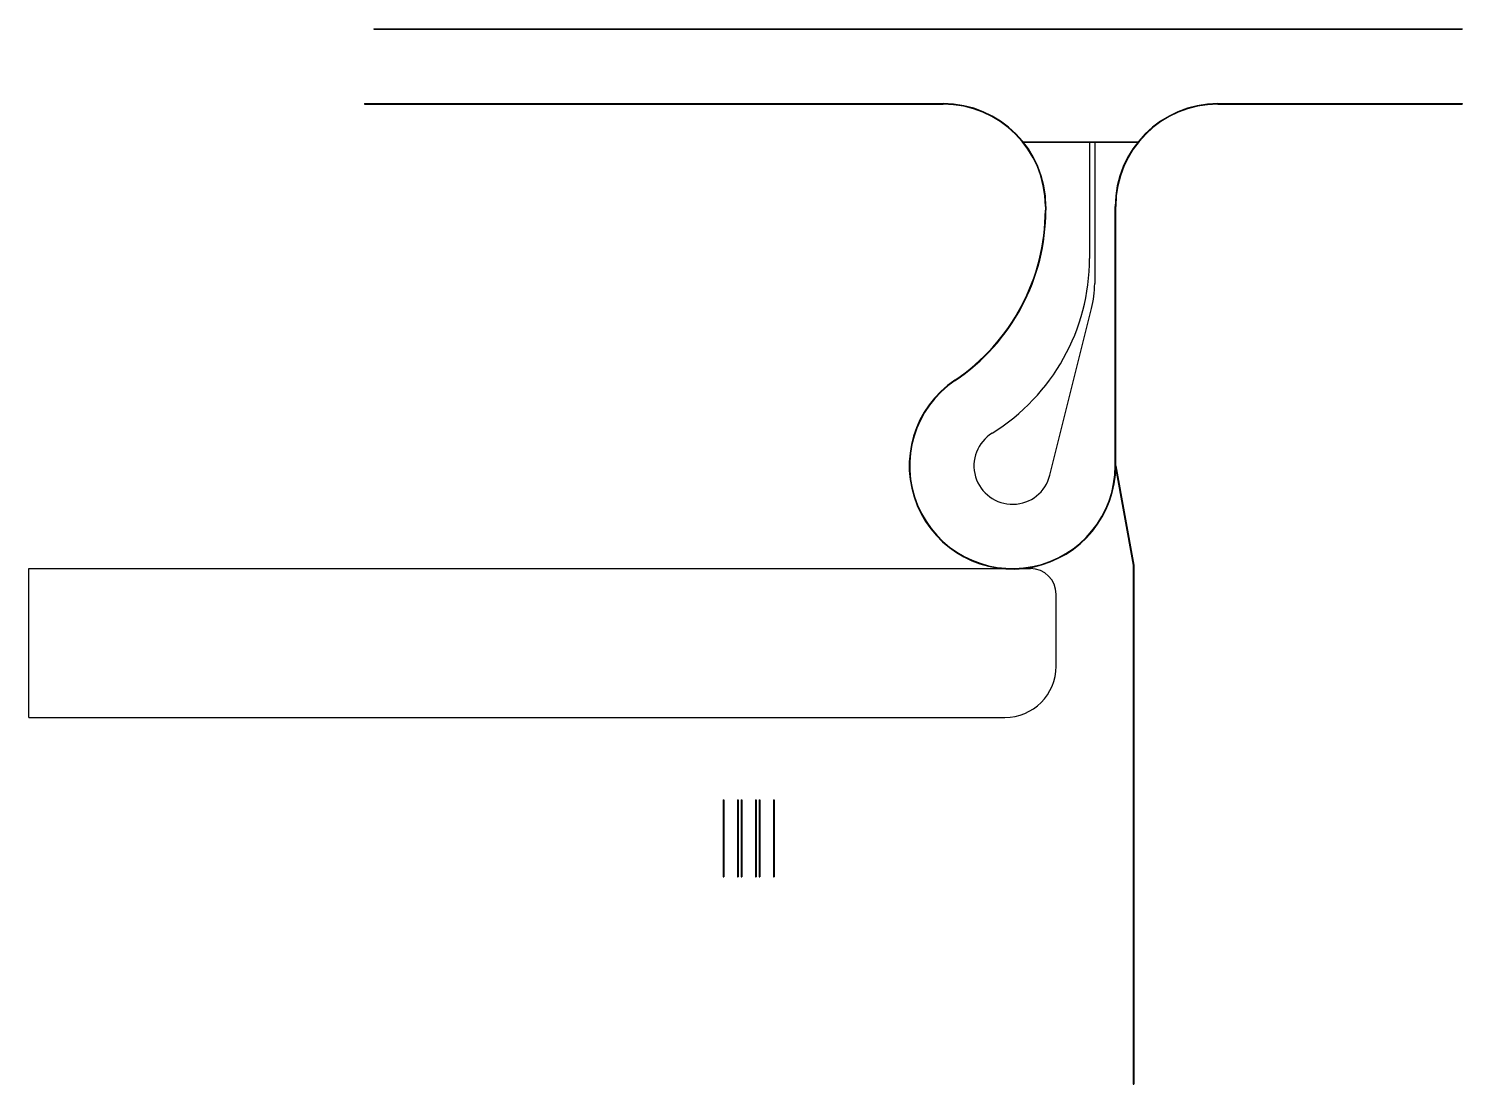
# Model space of a CAD drawing. Header units: millimetres. Extents: x -135200 to 143861, y -55416 to 150100.
import ezdxf

# ---------------------------------------------------------------- set-up
doc = ezdxf.new("R2010")
doc.units = ezdxf.units.MM
doc.layers.add('MODELSKETCH_VISIBLE', color=7, linetype='CONTINUOUS')

msp = doc.modelspace()

# ---------------------------------------------------------------- linework, layer by layer
at = {"layer": 'MODELSKETCH_VISIBLE'}
for p, q in [((-68040.208464, 150100), (143860.853547, 150100)), ((-68040.208464, 150100), (-68040.208464, 150000)), ((-68040.208464, 150000), (143860.853547, 150000)), ((143860.853547, 150100), (143860.853547, 150000)), ((-69856.507903, 135500), (-69856.507903, 135400)), ((-69856.507903, 135500), (42800, 135500)), ((-69856.507903, 135400), (42800, 135400)), ((96300, 135500), (143860.853547, 135500)), ((96300, 135400), (143860.853547, 135400)), ((143860.853547, 135500), (143860.853547, 135400)), ((58412.494996, 128100), (58412.494996, 128000)), ((58412.494996, 128100), (80687.505004, 128100)), ((58412.494996, 128000), (80687.505004, 128000)), ((71300, 128000), (72300, 128000)), ((71300, 128000), (71300, 105388.736054)), ((72300, 128000), (72300, 100467.373903)), ((80687.505004, 128100), (80687.505004, 128000)), ((62700, 115500), (62700, 114777.002722)), ((62800, 115500), (62800, 114777.002722)), ((76300, 65000), (76300, 115500)), ((76400, 65000), (76400, 115500)), ((63575.125036, 63177.212104), (71700.333429, 95606.60618)), ((76300, 65000), (76398.402042, 65017.805564)), ((76300, 65000), (79800, 45657.329559)), ((76398.402042, 65017.805564), (79900, 45666.304045)), ((-135200, 45000), (59800, 45000)), ((-135200, 16000), (-135200, 45000)), ((79800, 45657.329559), (79800, -55415.94696)), ((79900, 45666.304045), (79900, -55415.94696)), ((64800, 26000), (64800, 40000)), ((-135200, 16000), (54800, 16000)), ((0, 0), (100, 0)), ((0, 0), (0, -15000)), ((100, 0), (100, -15000)), ((2800, 0), (2900, 0)), ((2800, 0), (2800, -15000)), ((2900, 0), (2900, -15000)), ((3500, 0), (3600, 0)), ((3500, 0), (3500, -15000)), ((3600, 0), (3600, -15000)), ((6300, 0), (6400, 0)), ((6300, 0), (6300, -15000)), ((6400, 0), (6400, -15000)), ((7000, 0), (7000, -15000)), ((7000, 0), (7100, 0)), ((7100, 0), (7100, -15000)), ((9800, 0), (9800, -15000)), ((9800, 0), (9900, 0)), ((9900, 0), (9900, -15000)), ((0, -15000), (100, -15000)), ((2800, -15000), (2900, -15000)), ((3500, -15000), (3600, -15000)), ((6300, -15000), (6400, -15000)), ((7000, -15000), (7100, -15000)), ((9800, -15000), (9900, -15000)), ((79800, -55415.94696), (79900, -55415.94696))]:
    msp.add_line(p, q, dxfattribs=at)
for centre, radius, start, end in [((42800, 115500), 20000, 0, 90), ((42800, 115500), 19900, 0, 90), ((96300, 115500), 20000, 90, 180), ((96300, 115500), 19900, 90, 180), ((22800, 114777.002722), 39900, 303.940615, 0), ((22800, 114777.002722), 40000, 303.940615, 0), ((31300, 105388.736054), 40000, 301.756864, 0), ((52300, 100467.373903), 20000, 345.934062, 0), ((56300, 65000), 20100, 123.940615, 0), ((56300, 65000), 20000, 123.940615, 0), ((56300, 65000), 7500, 121.756864, 345.934062), ((59800, 40000), 5000, 0, 90), ((54800, 26000), 10000, 270, 0)]:
    msp.add_arc(centre, radius, start, end, dxfattribs=at)

doc.saveas('drawing.dxf')
